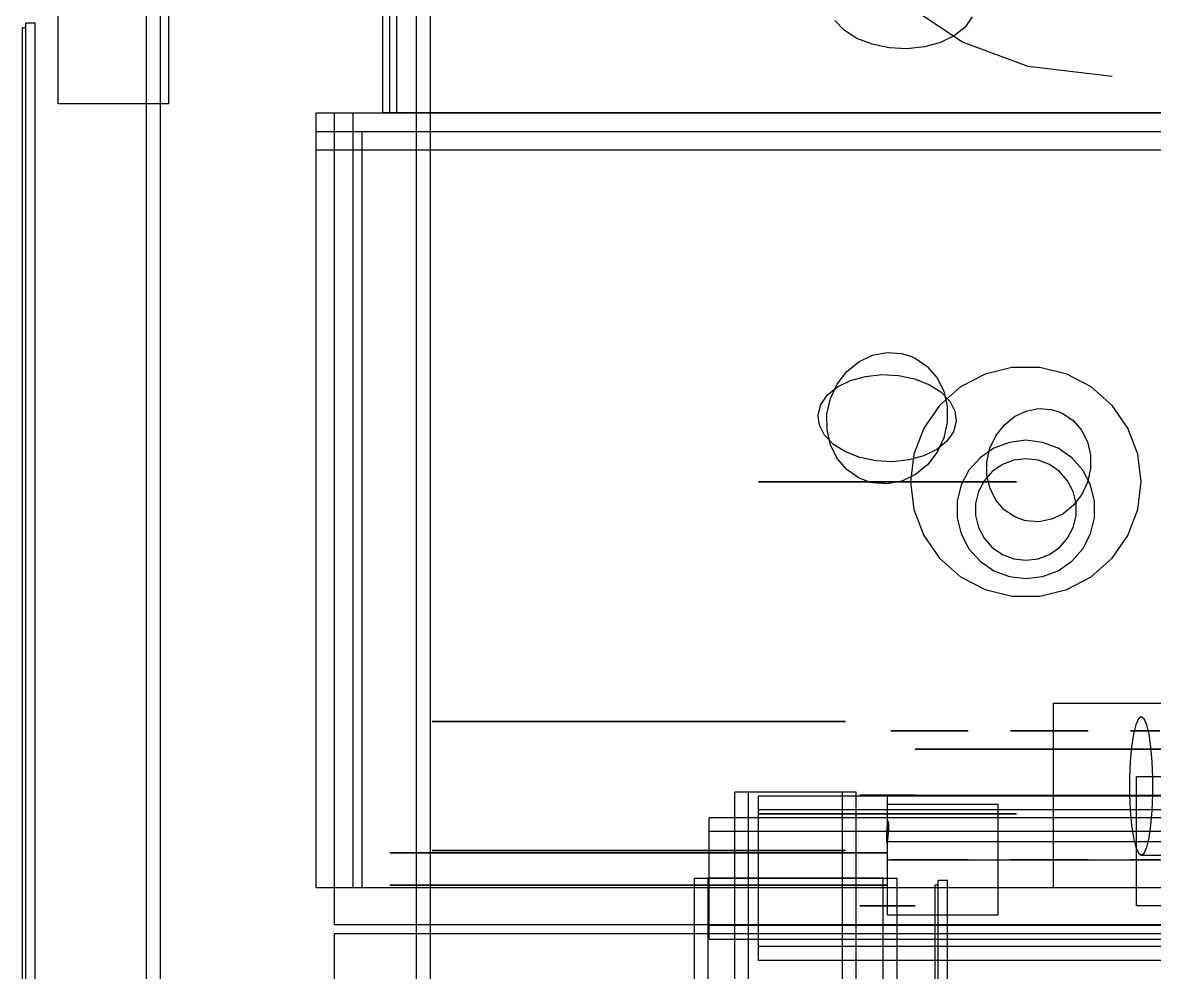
# Model space of a CAD drawing. Header units: millimetres. Extents: x -1355 to 669, y -1138 to 733.
# Drawn here: x -1041 to -918.3, y 99.8 to 202.8 of the extents above; entities that cross this region are included whole.
import ezdxf

# ---------------------------------------------------------------- set-up
doc = ezdxf.new("R2010")
doc.units = ezdxf.units.MM
doc.layers.add('HIDDEN', color=8, linetype='Continuous')

msp = doc.modelspace()

# ---------------------------------------------------------------- linework, layer by layer
at = {"layer": 'HIDDEN'}
for points in [[(-1027.6, 55.08), (-1027.6, 460.4)], [(-1027.6, 55.08), (-1027.6, 460.4)], [(-1026.1, 55.08), (-1026.1, 460.4)], [(-1026.1, 55.08), (-1026.1, 460.4)], [(-998.3, 55.08), (-998.3, 460.4)], [(-998.3, 55.08), (-998.3, 460.4)], [(-996.8, 55.08), (-996.8, 460.4)], [(-996.8, 55.08), (-996.8, 460.4)], [(-1001.95, 193), (-1001.95, 237)], [(-1001.95, 193), (-1001.95, 237)], [(-1001.2, 193), (-1001.2, 237)], [(-1001.2, 193), (-1001.2, 237)], [(-1001.2, 193), (-1001.2, 237)], [(-1001.2, 193), (-1001.2, 237)], [(-1000.45, 193), (-1000.45, 237)], [(-1000.45, 193), (-1000.45, 237)], [(-1037.2, 194), (-1037.2, 206)], [(-1037.2, 194), (-1037.2, 206)], [(-1025.2, 194), (-1025.2, 206)], [(-1025.2, 194), (-1025.2, 206)], [(-939.08, 200.67), (-944.01, 203.97)], [(-1039.7, 202.75), (-1040.7, 202.75)], [(-1040.7, 5.81), (-1040.7, 202.75)], [(-1039.7, 202.75), (-1040.7, 202.75)], [(-1040.7, 5.81), (-1040.7, 202.75)], [(-1039.7, 5.81), (-1039.7, 202.75)], [(-1039.7, 5.81), (-1039.7, 202.75)], [(-951.92, 201.97), (-952.94, 203.02)], [(-938.03, 203.42), (-938.79, 202.32)], [(-1040.7, 202.25), (-1041.05, 202.25)], [(-1041.05, 6.31), (-1041.05, 202.25)], [(-1040.7, 202.25), (-1041.05, 202.25)], [(-1041.05, 6.31), (-1041.05, 202.25)], [(-1040.7, 202.25), (-1041.05, 202.25)], [(-1041.05, 6.31), (-1041.05, 202.25)], [(-1040.7, 202.25), (-1041.05, 202.25)], [(-1041.05, 6.31), (-1041.05, 202.25)], [(-1040.7, 202.25), (-1041.05, 202.25)], [(-1041.05, 6.31), (-1041.05, 202.25)], [(-1040.7, 202.25), (-1041.05, 202.25)], [(-1041.05, 6.31), (-1041.05, 202.25)], [(-1040.7, 6.31), (-1040.7, 202.25)], [(-1040.7, 6.31), (-1040.7, 202.25)], [(-1040.7, 6.31), (-1040.7, 202.25)], [(-1040.7, 6.31), (-1040.7, 202.25)], [(-1040.7, 6.31), (-1040.7, 202.25)], [(-1040.7, 6.31), (-1040.7, 202.25)], [(-950.54, 201.09), (-951.92, 201.97)], [(-938.79, 202.32), (-939.96, 201.38)], [(-948.87, 200.45), (-950.54, 201.09)], [(-947.02, 200.06), (-948.87, 200.45)], [(-943.21, 200.17), (-945.1, 199.97)], [(-941.46, 200.64), (-943.21, 200.17)], [(-939.96, 201.38), (-941.46, 200.64)], [(-931.96, 198.04), (-939.08, 200.67)], [(-945.1, 199.97), (-947.02, 200.06)], [(-922.83, 196.96), (-931.96, 198.04)], [(-1025.2, 194), (-1037.2, 194)], [(-1025.2, 194), (-1037.2, 194)], [(-1009.2, 193), (-1005.2, 193)], [(-1009.2, 193), (-1005.2, 193)], [(-1009.2, 189), (-1009.2, 193)], [(-1009.2, 189), (-1009.2, 193)], [(-1007.2, 193), (-767.2, 193)], [(-1007.2, 193), (-767.2, 193)], [(-1007.2, 189), (-1007.2, 193)], [(-1007.2, 189), (-1007.2, 193)], [(-1007.2, 193), (-767.2, 193)], [(-1007.2, 193), (-767.2, 193)], [(-1007.2, 189), (-1007.2, 193)], [(-1007.2, 189), (-1007.2, 193)], [(-1005.2, 189), (-1005.2, 193)], [(-1005.2, 189), (-1005.2, 193)], [(-1000.45, 193), (-1001.95, 193)], [(-1000.45, 193), (-1001.95, 193)], [(-773.2, 193), (-1001.2, 193)], [(-773.2, 193), (-1001.2, 193)], [(-773.2, 193), (-1001.2, 193)], [(-773.2, 193), (-1001.2, 193)], [(-1009.2, 191), (-1005.2, 191)], [(-1009.2, 191), (-1005.2, 191)], [(-1009.2, 109), (-1009.2, 191)], [(-1009.2, 109), (-1009.2, 191)], [(-1009.2, 191), (-1005.2, 191)], [(-1009.2, 191), (-1005.2, 191)], [(-1009.2, 109), (-1009.2, 191)], [(-1009.2, 109), (-1009.2, 191)], [(-1007.2, 191), (-767.2, 191)], [(-1007.2, 191), (-767.2, 191)], [(-1007.2, 109), (-1007.2, 191)], [(-1007.2, 109), (-1007.2, 191)], [(-1007.2, 191), (-767.2, 191)], [(-1007.2, 191), (-767.2, 191)], [(-1007.2, 109), (-1007.2, 191)], [(-1007.2, 109), (-1007.2, 191)], [(-1007.2, 191), (-1004.2, 191)], [(-1007.2, 191), (-1004.2, 191)], [(-1007.2, 109), (-1007.2, 191)], [(-1007.2, 109), (-1007.2, 191)], [(-1005.2, 109), (-1005.2, 191)], [(-1005.2, 109), (-1005.2, 191)], [(-1005.2, 109), (-1005.2, 191)], [(-1005.2, 109), (-1005.2, 191)], [(-1004.2, 109), (-1004.2, 191)], [(-1004.2, 109), (-1004.2, 191)], [(-1009.2, 189), (-1005.2, 189)], [(-1009.2, 189), (-1005.2, 189)], [(-1007.2, 189), (-767.2, 189)], [(-1007.2, 189), (-767.2, 189)], [(-1007.2, 189), (-767.2, 189)], [(-1007.2, 189), (-767.2, 189)], [(-948.84, 166.72), (-947.27, 167.03)], [(-947.27, 167.03), (-945.69, 166.93)], [(-951.62, 164.95), (-950.32, 166.02)], [(-950.32, 166.02), (-948.84, 166.72)], [(-945.69, 166.93), (-944.79, 166.67)], [(-944.79, 166.67), (-944.21, 166.41)], [(-944.21, 166.41), (-942.9, 165.52)], [(-952.67, 163.6), (-951.62, 164.95)], [(-949.59, 164.43), (-947.81, 164.62)], [(-947.81, 164.62), (-946.01, 164.53)], [(-942.9, 165.52), (-941.85, 164.3)], [(-936.63, 164.69), (-939.3, 163.29)], [(-933.71, 165.41), (-936.63, 164.69)], [(-930.69, 165.41), (-933.71, 165.41)], [(-927.77, 164.69), (-930.69, 165.41)], [(-925.1, 163.29), (-927.77, 164.69)], [(-953.4, 162.03), (-952.67, 163.6)], [(-952.63, 163.3), (-951.22, 163.98)], [(-951.22, 163.98), (-949.59, 164.43)], [(-946.01, 164.53), (-944.27, 164.17)], [(-944.27, 164.17), (-942.71, 163.56)], [(-942.71, 163.56), (-941.42, 162.75)], [(-941.85, 164.3), (-941.11, 162.83)], [(-954.44, 161.39), (-953.72, 162.42)], [(-953.72, 162.42), (-952.63, 163.3)], [(-939.3, 163.29), (-941.55, 161.29)], [(-941.42, 162.75), (-940.46, 161.76)], [(-941.11, 162.83), (-940.72, 161.18)], [(-922.84, 161.29), (-925.1, 163.29)], [(-954.74, 160.27), (-954.44, 161.39)], [(-953.78, 160.34), (-953.4, 162.03)], [(-941.55, 161.29), (-943.27, 158.81)], [(-940.72, 161.18), (-940.72, 159.47)], [(-940.46, 161.76), (-939.89, 160.67)], [(-932.17, 160.67), (-930.81, 160.94)], [(-930.81, 160.94), (-929.46, 160.85)], [(-921.13, 158.81), (-922.84, 161.29)], [(-954.74, 160.12), (-954.74, 160.27)], [(-954.6, 159.13), (-954.74, 160.12)], [(-953.77, 158.62), (-953.78, 160.34)], [(-939.89, 160.67), (-939.75, 159.61)], [(-934.56, 159.15), (-933.44, 160.07)], [(-933.44, 160.07), (-932.17, 160.67)], [(-929.46, 160.85), (-928.68, 160.63)], [(-928.68, 160.63), (-928.18, 160.41)], [(-928.18, 160.41), (-927.06, 159.64)], [(-927.06, 159.64), (-926.15, 158.59)], [(-954.04, 158.04), (-954.6, 159.13)], [(-953.39, 156.97), (-953.77, 158.62)], [(-943.27, 158.81), (-944.34, 155.99)], [(-940.72, 159.47), (-941.09, 157.77)], [(-940.06, 158.42), (-940.77, 157.39)], [(-939.75, 159.61), (-940.06, 158.42)], [(-935.47, 157.99), (-934.56, 159.15)], [(-926.15, 158.59), (-925.51, 157.32)], [(-920.06, 155.99), (-921.13, 158.81)], [(-953.08, 157.06), (-954.04, 158.04)], [(-940.77, 157.39), (-941.87, 156.5)], [(-941.09, 157.77), (-941.83, 156.2)], [(-936.1, 156.63), (-935.47, 157.99)], [(-933.99, 157.28), (-935.68, 156.64)], [(-932.2, 157.5), (-933.99, 157.28)], [(-930.4, 157.28), (-932.2, 157.5)], [(-928.71, 156.64), (-930.4, 157.28)], [(-925.51, 157.32), (-925.18, 155.91)], [(-952.65, 155.5), (-953.39, 156.97)], [(-951.78, 156.24), (-953.08, 157.06)], [(-950.22, 155.63), (-951.78, 156.24)], [(-944.34, 155.99), (-944.7, 153)], [(-941.87, 156.5), (-943.27, 155.82)], [(-941.83, 156.2), (-942.87, 154.85)], [(-935.68, 156.64), (-937.17, 155.61)], [(-936.42, 155.18), (-936.1, 156.63)], [(-927.22, 155.61), (-928.71, 156.64)], [(-919.7, 153), (-920.06, 155.99)], [(-951.59, 154.28), (-952.65, 155.5)], [(-948.49, 155.27), (-950.22, 155.63)], [(-946.68, 155.18), (-948.49, 155.27)], [(-944.91, 155.37), (-946.68, 155.18)], [(-943.27, 155.82), (-944.91, 155.37)], [(-942.87, 154.85), (-944.17, 153.79)], [(-937.17, 155.61), (-938.37, 154.26)], [(-936.42, 153.7), (-936.42, 155.18)], [(-934.75, 154.87), (-935.85, 154.12)], [(-933.51, 155.34), (-934.75, 154.87)], [(-932.2, 155.5), (-933.51, 155.34)], [(-930.88, 155.34), (-932.2, 155.5)], [(-929.64, 154.87), (-930.88, 155.34)], [(-928.55, 154.12), (-929.64, 154.87)], [(-926.03, 154.26), (-927.22, 155.61)], [(-925.18, 155.91), (-925.17, 154.43)], [(-950.29, 153.39), (-951.59, 154.28)], [(-944.17, 153.79), (-945.66, 153.08)], [(-938.37, 154.26), (-939.21, 152.66)], [(-935.85, 154.12), (-936.72, 153.12)], [(-936.08, 152.28), (-936.42, 153.7)], [(-927.67, 153.12), (-928.55, 154.12)], [(-925.19, 152.66), (-926.03, 154.26)], [(-925.17, 154.43), (-925.5, 152.97)], [(-961.2, 153), (-961.1, 153)], [(-961.1, 153), (-961.2, 153)], [(-961.1, 153), (-960.29, 153)], [(-960.29, 153), (-961.1, 153)], [(-960.29, 153), (-958.72, 153)], [(-958.72, 153), (-960.29, 153)], [(-958.72, 153), (-956.48, 153)], [(-956.48, 153), (-958.72, 153)], [(-956.48, 153), (-953.7, 153)], [(-953.7, 153), (-956.48, 153)], [(-953.7, 153), (-950.55, 153)], [(-950.55, 153), (-953.7, 153)], [(-950.55, 153), (-947.2, 153)], [(-947.2, 153), (-950.55, 153)], [(-949.05, 152.93), (-950.29, 153.39)], [(-948.8, 152.88), (-949.05, 152.93)], [(-947.23, 152.77), (-948.8, 152.88)], [(-945.66, 153.08), (-947.23, 152.77)], [(-943.85, 153), (-947.2, 153)], [(-947.2, 153), (-943.85, 153)], [(-944.7, 153), (-944.34, 150.01)], [(-940.69, 153), (-943.85, 153)], [(-943.85, 153), (-940.69, 153)], [(-937.91, 153), (-940.69, 153)], [(-940.69, 153), (-937.91, 153)], [(-939.21, 152.66), (-939.64, 150.9)], [(-935.68, 153), (-937.91, 153)], [(-937.91, 153), (-935.68, 153)], [(-936.72, 153.12), (-937.34, 151.95)], [(-935.45, 151.01), (-936.08, 152.28)], [(-934.11, 153), (-935.68, 153)], [(-935.68, 153), (-934.11, 153)], [(-933.3, 153), (-934.11, 153)], [(-934.11, 153), (-933.3, 153)], [(-933.2, 153), (-933.3, 153)], [(-933.3, 153), (-933.2, 153)], [(-927.06, 151.95), (-927.67, 153.12)], [(-925.5, 152.97), (-926.13, 151.62)], [(-924.75, 150.9), (-925.19, 152.66)], [(-920.06, 150.01), (-919.7, 153)], [(-937.34, 151.95), (-937.66, 150.66)], [(-926.74, 150.66), (-927.06, 151.95)], [(-926.13, 151.62), (-927.03, 150.45)], [(-944.34, 150.01), (-943.27, 147.19)], [(-939.64, 150.9), (-939.64, 149.1)], [(-937.66, 150.66), (-937.66, 149.34)], [(-934.54, 149.96), (-935.45, 151.01)], [(-933.41, 149.19), (-934.54, 149.96)], [(-927.03, 150.45), (-928.15, 149.54)], [(-926.74, 149.34), (-926.74, 150.66)], [(-924.75, 149.1), (-924.75, 150.9)], [(-921.13, 147.19), (-920.06, 150.01)], [(-939.64, 149.1), (-939.21, 147.34)], [(-937.66, 149.34), (-937.34, 148.05)], [(-932.35, 148.8), (-933.41, 149.19)], [(-932.14, 148.75), (-932.35, 148.8)], [(-930.78, 148.66), (-932.14, 148.75)], [(-929.43, 148.93), (-930.78, 148.66)], [(-928.15, 149.54), (-929.43, 148.93)], [(-927.06, 148.05), (-926.74, 149.34)], [(-925.19, 147.34), (-924.75, 149.1)], [(-937.34, 148.05), (-936.72, 146.88)], [(-927.67, 146.88), (-927.06, 148.05)], [(-943.27, 147.19), (-941.55, 144.71)], [(-939.21, 147.34), (-938.37, 145.74)], [(-936.72, 146.88), (-935.85, 145.88)], [(-928.55, 145.88), (-927.67, 146.88)], [(-926.03, 145.74), (-925.19, 147.34)], [(-922.84, 144.71), (-921.13, 147.19)], [(-938.37, 145.74), (-937.17, 144.39)], [(-935.85, 145.88), (-934.75, 145.13)], [(-934.75, 145.13), (-933.51, 144.66)], [(-930.88, 144.66), (-929.64, 145.13)], [(-929.64, 145.13), (-928.55, 145.88)], [(-927.22, 144.39), (-926.03, 145.74)], [(-941.55, 144.71), (-939.3, 142.71)], [(-937.17, 144.39), (-935.68, 143.36)], [(-933.51, 144.66), (-932.2, 144.5)], [(-932.2, 144.5), (-930.88, 144.66)], [(-928.71, 143.36), (-927.22, 144.39)], [(-925.1, 142.71), (-922.84, 144.71)], [(-939.3, 142.71), (-936.63, 141.31)], [(-935.68, 143.36), (-933.99, 142.72)], [(-933.99, 142.72), (-932.2, 142.5)], [(-932.2, 142.5), (-930.4, 142.72)], [(-930.4, 142.72), (-928.71, 143.36)], [(-927.77, 141.31), (-925.1, 142.71)], [(-936.63, 141.31), (-933.71, 140.59)], [(-930.69, 140.59), (-927.77, 141.31)], [(-933.71, 140.59), (-930.69, 140.59)], [(-929.2, 129), (-907.2, 129)], [(-929.2, 129), (-907.2, 129)], [(-929.2, 109), (-929.2, 129)], [(-929.2, 109), (-929.2, 129)], [(-996.62, 127), (-996.61, 127)], [(-996.54, 127), (-996.62, 127)], [(-996.61, 127), (-996.43, 127)], [(-996.23, 127), (-996.54, 127)], [(-996.43, 127), (-996.02, 127)], [(-995.71, 127), (-996.23, 127)], [(-996.02, 127), (-995.4, 127)], [(-994.99, 127), (-995.71, 127)], [(-995.4, 127), (-994.61, 127)], [(-994.12, 127), (-994.99, 127)], [(-994.61, 127), (-993.69, 127)], [(-993.15, 127), (-994.12, 127)], [(-993.69, 127), (-992.7, 127)], [(-993.56, 127), (-993.55, 127)], [(-993.48, 127), (-993.56, 127)], [(-993.55, 127), (-993.38, 127)], [(-993.18, 127), (-993.48, 127)], [(-993.38, 127), (-992.97, 127)], [(-992.65, 127), (-993.18, 127)], [(-992.14, 127), (-993.15, 127)], [(-992.97, 127), (-992.35, 127)], [(-992.7, 127), (-991.68, 127)], [(-991.93, 127), (-992.65, 127)], [(-992.35, 127), (-991.55, 127)], [(-991.14, 127), (-992.14, 127)], [(-991.06, 127), (-991.93, 127)], [(-991.68, 127), (-990.72, 127)], [(-991.55, 127), (-990.63, 127)], [(-990.22, 127), (-991.14, 127)], [(-990.09, 127), (-991.06, 127)], [(-990.72, 127), (-989.85, 127)], [(-990.63, 127), (-989.64, 127)], [(-989.43, 127), (-990.22, 127)], [(-989.08, 127), (-990.09, 127)], [(-989.85, 127), (-989.13, 127)], [(-989.64, 127), (-988.63, 127)], [(-988.81, 127), (-989.43, 127)], [(-989.13, 127), (-988.6, 127)], [(-988.08, 127), (-989.08, 127)], [(-989, 127), (-988.82, 127)], [(-989, 127), (-989, 127)], [(-988.93, 127), (-989, 127)], [(-988.62, 127), (-988.93, 127)], [(-988.82, 127), (-988.41, 127)], [(-988.4, 127), (-988.81, 127)], [(-988.63, 127), (-987.66, 127)], [(-988.09, 127), (-988.62, 127)], [(-988.6, 127), (-988.29, 127)], [(-988.41, 127), (-987.79, 127)], [(-988.22, 127), (-988.4, 127)], [(-988.29, 127), (-988.22, 127)], [(-988.22, 127), (-988.22, 127)], [(-987.37, 127), (-988.09, 127)], [(-987.16, 127), (-988.08, 127)], [(-987.79, 127), (-987, 127)], [(-987.66, 127), (-986.79, 127)], [(-986.5, 127), (-987.37, 127)], [(-986.37, 127), (-987.16, 127)], [(-987, 127), (-986.08, 127)], [(-986.79, 127), (-986.07, 127)], [(-985.53, 127), (-986.5, 127)], [(-985.75, 127), (-986.37, 127)], [(-986.08, 127), (-985.08, 127)], [(-986.07, 127), (-985.54, 127)], [(-985.34, 127), (-985.75, 127)], [(-985.54, 127), (-985.23, 127)], [(-984.52, 127), (-985.53, 127)], [(-985.16, 127), (-985.34, 127)], [(-985.23, 127), (-985.16, 127)], [(-985.16, 127), (-985.16, 127)], [(-985.08, 127), (-984.07, 127)], [(-983.53, 127), (-984.52, 127)], [(-984.07, 127), (-983.1, 127)], [(-982.61, 127), (-983.53, 127)], [(-983.1, 127), (-982.23, 127)], [(-981.81, 127), (-982.61, 127)], [(-982.23, 127), (-981.51, 127)], [(-981.19, 127), (-981.81, 127)], [(-981.62, 127), (-981.61, 127)], [(-981.55, 127), (-981.62, 127)], [(-981.61, 127), (-981.44, 127)], [(-981.24, 127), (-981.55, 127)], [(-981.51, 127), (-980.98, 127)], [(-981.44, 127), (-981.03, 127)], [(-980.71, 127), (-981.24, 127)], [(-980.78, 127), (-981.19, 127)], [(-981.03, 127), (-980.41, 127)], [(-980.98, 127), (-980.68, 127)], [(-980.61, 127), (-980.78, 127)], [(-979.99, 127), (-980.71, 127)], [(-980.68, 127), (-980.6, 127)], [(-980.6, 127), (-980.61, 127)], [(-980.41, 127), (-979.61, 127)], [(-979.12, 127), (-979.99, 127)], [(-979.61, 127), (-978.69, 127)], [(-978.15, 127), (-979.12, 127)], [(-978.69, 127), (-977.7, 127)], [(-977.14, 127), (-978.15, 127)], [(-977.7, 127), (-976.69, 127)], [(-976.14, 127), (-977.14, 127)], [(-976.69, 127), (-975.72, 127)], [(-975.22, 127), (-976.14, 127)], [(-975.72, 127), (-974.85, 127)], [(-974.43, 127), (-975.22, 127)], [(-975.18, 127), (-975.17, 127)], [(-975.1, 127), (-975.18, 127)], [(-975.17, 127), (-974.99, 127)], [(-974.8, 127), (-975.1, 127)], [(-974.99, 127), (-974.59, 127)], [(-974.85, 127), (-974.13, 127)], [(-974.27, 127), (-974.8, 127)], [(-974.59, 127), (-973.97, 127)], [(-973.81, 127), (-974.43, 127)], [(-973.55, 127), (-974.27, 127)], [(-974.13, 127), (-973.6, 127)], [(-973.97, 127), (-973.17, 127)], [(-973.4, 127), (-973.81, 127)], [(-973.6, 127), (-973.29, 127)], [(-972.68, 127), (-973.55, 127)], [(-973.23, 127), (-973.4, 127)], [(-973.29, 127), (-973.22, 127)], [(-973.22, 127), (-973.23, 127)], [(-973.17, 127), (-972.25, 127)], [(-971.71, 127), (-972.68, 127)], [(-972.25, 127), (-971.26, 127)], [(-970.7, 127), (-971.71, 127)], [(-971.26, 127), (-970.25, 127)], [(-969.7, 127), (-970.7, 127)], [(-970.25, 127), (-969.28, 127)], [(-968.78, 127), (-969.7, 127)], [(-969.28, 127), (-968.41, 127)], [(-967.99, 127), (-968.78, 127)], [(-968.41, 127), (-967.69, 127)], [(-967.37, 127), (-967.99, 127)], [(-967.79, 127), (-967.61, 127)], [(-967.79, 127), (-967.79, 127)], [(-967.72, 127), (-967.79, 127)], [(-967.41, 127), (-967.72, 127)], [(-967.69, 127), (-967.16, 127)], [(-967.61, 127), (-967.2, 127)], [(-966.88, 127), (-967.41, 127)], [(-966.96, 127), (-967.37, 127)], [(-967.2, 127), (-966.58, 127)], [(-967.16, 127), (-966.85, 127)], [(-966.78, 127), (-966.96, 127)], [(-966.16, 127), (-966.88, 127)], [(-966.85, 127), (-966.78, 127)], [(-966.78, 127), (-966.78, 127)], [(-966.58, 127), (-965.79, 127)], [(-965.29, 127), (-966.16, 127)], [(-965.79, 127), (-964.87, 127)], [(-964.33, 127), (-965.29, 127)], [(-964.87, 127), (-963.87, 127)], [(-963.31, 127), (-964.33, 127)], [(-963.87, 127), (-962.86, 127)], [(-962.32, 127), (-963.31, 127)], [(-963.24, 127), (-963.23, 127)], [(-963.17, 127), (-963.24, 127)], [(-963.23, 127), (-963.06, 127)], [(-962.86, 127), (-963.17, 127)], [(-963.06, 127), (-962.65, 127)], [(-962.33, 127), (-962.86, 127)], [(-962.86, 127), (-961.89, 127)], [(-962.65, 127), (-962.03, 127)], [(-961.61, 127), (-962.33, 127)], [(-961.4, 127), (-962.32, 127)], [(-962.03, 127), (-961.23, 127)], [(-961.89, 127), (-961.02, 127)], [(-960.74, 127), (-961.61, 127)], [(-960.61, 127), (-961.4, 127)], [(-961.23, 127), (-960.31, 127)], [(-961.02, 127), (-960.3, 127)], [(-959.77, 127), (-960.74, 127)], [(-959.99, 127), (-960.61, 127)], [(-960.31, 127), (-959.32, 127)], [(-960.3, 127), (-959.78, 127)], [(-960.18, 127), (-960.17, 127)], [(-960.11, 127), (-960.18, 127)], [(-960.17, 127), (-960, 127)], [(-959.8, 127), (-960.11, 127)], [(-960, 127), (-959.59, 127)], [(-959.58, 127), (-959.99, 127)], [(-959.27, 127), (-959.8, 127)], [(-959.78, 127), (-959.47, 127)], [(-958.76, 127), (-959.77, 127)], [(-959.59, 127), (-958.97, 127)], [(-959.4, 127), (-959.58, 127)], [(-959.47, 127), (-959.39, 127)], [(-959.39, 127), (-959.4, 127)], [(-959.32, 127), (-958.31, 127)], [(-958.55, 127), (-959.27, 127)], [(-958.97, 127), (-958.18, 127)], [(-957.76, 127), (-958.76, 127)], [(-957.68, 127), (-958.55, 127)], [(-958.31, 127), (-957.34, 127)], [(-958.18, 127), (-957.26, 127)], [(-956.84, 127), (-957.76, 127)], [(-956.71, 127), (-957.68, 127)], [(-957.34, 127), (-956.47, 127)], [(-957.26, 127), (-956.26, 127)], [(-956.05, 127), (-956.84, 127)], [(-955.7, 127), (-956.71, 127)], [(-956.47, 127), (-955.75, 127)], [(-956.26, 127), (-955.25, 127)], [(-955.43, 127), (-956.05, 127)], [(-955.75, 127), (-955.22, 127)], [(-954.71, 127), (-955.7, 127)], [(-955.02, 127), (-955.43, 127)], [(-955.25, 127), (-954.28, 127)], [(-955.22, 127), (-954.91, 127)], [(-954.85, 127), (-955.02, 127)], [(-954.91, 127), (-954.84, 127)], [(-954.84, 127), (-954.85, 127)], [(-953.79, 127), (-954.71, 127)], [(-954.28, 127), (-953.41, 127)], [(-952.99, 127), (-953.79, 127)], [(-953.41, 127), (-952.69, 127)], [(-952.37, 127), (-952.99, 127)], [(-952.69, 127), (-952.16, 127)], [(-951.96, 127), (-952.37, 127)], [(-952.16, 127), (-951.85, 127)], [(-951.79, 127), (-951.96, 127)], [(-951.85, 127), (-951.78, 127)], [(-951.78, 127), (-951.79, 127)], [(-920.27, 126.64), (-920.52, 125.61)], [(-919.98, 127.28), (-920.27, 126.64)], [(-919.68, 127.5), (-919.98, 127.28)], [(-919.37, 127.28), (-919.68, 127.5)], [(-919.08, 126.64), (-919.37, 127.28)], [(-918.83, 125.61), (-919.08, 126.64)], [(-946.85, 126), (-946.82, 126)], [(-946.82, 126), (-946.85, 126)], [(-946.82, 126), (-946.58, 126)], [(-946.58, 126), (-946.82, 126)], [(-946.58, 126), (-946.1, 126)], [(-946.1, 126), (-946.58, 126)], [(-946.1, 126), (-945.43, 126)], [(-945.43, 126), (-946.1, 126)], [(-945.43, 126), (-944.6, 126)], [(-944.6, 126), (-945.43, 126)], [(-944.6, 126), (-943.65, 126)], [(-943.65, 126), (-944.6, 126)], [(-943.65, 126), (-942.65, 126)], [(-942.65, 126), (-943.65, 126)], [(-941.64, 126), (-942.65, 126)], [(-942.65, 126), (-941.64, 126)], [(-940.7, 126), (-941.64, 126)], [(-941.64, 126), (-940.7, 126)], [(-939.86, 126), (-940.7, 126)], [(-940.7, 126), (-939.86, 126)], [(-939.19, 126), (-939.86, 126)], [(-939.86, 126), (-939.19, 126)], [(-938.72, 126), (-939.19, 126)], [(-939.19, 126), (-938.72, 126)], [(-938.48, 126), (-938.72, 126)], [(-938.72, 126), (-938.48, 126)], [(-938.45, 126), (-938.48, 126)], [(-938.48, 126), (-938.45, 126)], [(-933.85, 126), (-933.82, 126)], [(-933.82, 126), (-933.85, 126)], [(-933.82, 126), (-933.58, 126)], [(-933.58, 126), (-933.82, 126)], [(-933.58, 126), (-933.1, 126)], [(-933.1, 126), (-933.58, 126)], [(-933.1, 126), (-932.43, 126)], [(-932.43, 126), (-933.1, 126)], [(-932.43, 126), (-931.6, 126)], [(-931.6, 126), (-932.43, 126)], [(-931.6, 126), (-930.65, 126)], [(-930.65, 126), (-931.6, 126)], [(-930.65, 126), (-929.65, 126)], [(-929.65, 126), (-930.65, 126)], [(-928.64, 126), (-929.65, 126)], [(-929.65, 126), (-928.64, 126)], [(-927.7, 126), (-928.64, 126)], [(-928.64, 126), (-927.7, 126)], [(-926.86, 126), (-927.7, 126)], [(-927.7, 126), (-926.86, 126)], [(-926.19, 126), (-926.86, 126)], [(-926.86, 126), (-926.19, 126)], [(-925.72, 126), (-926.19, 126)], [(-926.19, 126), (-925.72, 126)], [(-925.48, 126), (-925.72, 126)], [(-925.72, 126), (-925.48, 126)], [(-925.45, 126), (-925.48, 126)], [(-925.48, 126), (-925.45, 126)], [(-920.85, 126), (-920.82, 126)], [(-920.82, 126), (-920.85, 126)], [(-920.82, 126), (-920.58, 126)], [(-920.58, 126), (-920.82, 126)], [(-920.52, 125.61), (-920.73, 124.26)], [(-920.58, 126), (-920.1, 126)], [(-920.1, 126), (-920.58, 126)], [(-920.1, 126), (-919.43, 126)], [(-919.43, 126), (-920.1, 126)], [(-919.43, 126), (-918.6, 126)], [(-918.6, 126), (-919.43, 126)], [(-918.63, 124.26), (-918.83, 125.61)], [(-918.6, 126), (-917.65, 126)], [(-917.65, 126), (-918.6, 126)], [(-920.73, 124.26), (-920.87, 122.66)], [(-918.48, 122.66), (-918.63, 124.26)], [(-944.2, 124), (-943.95, 124)], [(-943.93, 124), (-944.2, 124)], [(-943.95, 124), (-943.2, 124)], [(-942.95, 124), (-943.93, 124)], [(-943.2, 124), (-941.91, 124)], [(-941.2, 124), (-942.95, 124)], [(-941.91, 124), (-940.11, 124)], [(-938.58, 124), (-941.2, 124)], [(-940.11, 124), (-937.86, 124)], [(-939.7, 124), (-939.62, 124)], [(-939.62, 124), (-939.7, 124)], [(-939.62, 124), (-939.02, 124)], [(-939.02, 124), (-939.62, 124)], [(-939.02, 124), (-937.84, 124)], [(-937.84, 124), (-939.02, 124)], [(-934.93, 124), (-938.58, 124)], [(-937.86, 124), (-934.28, 124)], [(-937.84, 124), (-936.16, 124)], [(-936.16, 124), (-937.84, 124)], [(-936.16, 124), (-934.08, 124)], [(-934.08, 124), (-936.16, 124)], [(-930.22, 124), (-934.93, 124)], [(-934.28, 124), (-929.73, 124)], [(-934.08, 124), (-931.71, 124)], [(-931.71, 124), (-934.08, 124)], [(-931.71, 124), (-929.2, 124)], [(-929.2, 124), (-931.71, 124)], [(-924.6, 124), (-930.22, 124)], [(-929.73, 124), (-923.32, 124)], [(-926.69, 124), (-929.2, 124)], [(-929.2, 124), (-926.69, 124)], [(-924.32, 124), (-926.69, 124)], [(-926.69, 124), (-924.32, 124)], [(-918.41, 124), (-924.6, 124)], [(-922.24, 124), (-924.32, 124)], [(-924.32, 124), (-922.24, 124)], [(-923.32, 124), (-917.2, 124)], [(-920.56, 124), (-922.24, 124)], [(-922.24, 124), (-920.56, 124)], [(-919.38, 124), (-920.56, 124)], [(-920.56, 124), (-919.38, 124)], [(-918.77, 124), (-919.38, 124)], [(-919.38, 124), (-918.77, 124)], [(-918.7, 124), (-918.77, 124)], [(-918.77, 124), (-918.7, 124)], [(-912.12, 124), (-918.41, 124)], [(-920.87, 122.66), (-920.94, 120.9)], [(-918.41, 120.9), (-918.48, 122.66)], [(-920.94, 120.9), (-920.94, 119.1)], [(-910.2, 121), (-920.2, 121)], [(-920.2, 107), (-920.2, 121)], [(-910.2, 121), (-920.2, 121)], [(-920.2, 107), (-920.2, 121)], [(-918.41, 119.1), (-918.41, 120.9)], [(-963.79, 96), (-963.79, 119.35)], [(-950.61, 119.35), (-963.79, 119.35)], [(-963.79, 96), (-963.79, 119.35)], [(-950.61, 119.35), (-963.79, 119.35)], [(-962.29, 96), (-962.29, 119.35)], [(-962.29, 96), (-962.29, 119.35)], [(-952.11, 119.35), (-962.29, 119.35)], [(-952.11, 119.35), (-962.29, 119.35)], [(-952.11, 96), (-952.11, 119.35)], [(-952.11, 96), (-952.11, 119.35)], [(-950.61, 96), (-950.61, 119.35)], [(-950.61, 96), (-950.61, 119.35)], [(-803.2, 118.91), (-961.2, 118.91)], [(-961.2, 101.09), (-961.2, 118.91)], [(-803.2, 118.91), (-961.2, 118.91)], [(-961.2, 101.09), (-961.2, 118.91)], [(-950.2, 119), (-950.18, 119)], [(-950.18, 119), (-950.2, 119)], [(-950.18, 119), (-950, 119)], [(-950, 119), (-950.18, 119)], [(-950, 119), (-949.67, 119)], [(-949.67, 119), (-950, 119)], [(-949.67, 119), (-949.19, 119)], [(-949.19, 119), (-949.67, 119)], [(-949.19, 119), (-948.59, 119)], [(-948.59, 119), (-949.19, 119)], [(-948.59, 119), (-947.92, 119)], [(-947.92, 119), (-948.59, 119)], [(-947.92, 119), (-947.2, 119)], [(-947.2, 119), (-947.92, 119)], [(-947.2, 119), (-815.2, 119)], [(-947.2, 119), (-815.2, 119)], [(-947.2, 114), (-947.2, 119)], [(-947.2, 114), (-947.2, 119)], [(-947.2, 119), (-815.2, 119)], [(-947.2, 119), (-815.2, 119)], [(-947.2, 114), (-947.2, 119)], [(-947.2, 114), (-947.2, 119)], [(-946.48, 119), (-947.2, 119)], [(-947.2, 119), (-946.48, 119)], [(-935.2, 118), (-947.2, 118)], [(-947.2, 106), (-947.2, 118)], [(-935.2, 118), (-947.2, 118)], [(-947.2, 106), (-947.2, 118)], [(-945.8, 119), (-946.48, 119)], [(-946.48, 119), (-945.8, 119)], [(-945.21, 119), (-945.8, 119)], [(-945.8, 119), (-945.21, 119)], [(-944.73, 119), (-945.21, 119)], [(-945.21, 119), (-944.73, 119)], [(-944.39, 119), (-944.73, 119)], [(-944.73, 119), (-944.39, 119)], [(-944.22, 119), (-944.39, 119)], [(-944.39, 119), (-944.22, 119)], [(-944.2, 119), (-944.22, 119)], [(-944.22, 119), (-944.2, 119)], [(-935.2, 106), (-935.2, 118)], [(-935.2, 106), (-935.2, 118)], [(-920.94, 119.1), (-920.87, 117.34)], [(-918.48, 117.34), (-918.41, 119.1)], [(-803.2, 117.41), (-961.2, 117.41)], [(-803.2, 117.41), (-961.2, 117.41)], [(-961.2, 102.59), (-961.2, 117.41)], [(-961.2, 102.59), (-961.2, 117.41)], [(-961.2, 117), (-961.1, 117)], [(-961.1, 117), (-961.2, 117)], [(-961.1, 117), (-960.29, 117)], [(-960.29, 117), (-961.1, 117)], [(-960.29, 117), (-958.72, 117)], [(-958.72, 117), (-960.29, 117)], [(-958.72, 117), (-956.48, 117)], [(-956.48, 117), (-958.72, 117)], [(-956.48, 117), (-953.7, 117)], [(-953.7, 117), (-956.48, 117)], [(-953.7, 117), (-950.55, 117)], [(-950.55, 117), (-953.7, 117)], [(-950.55, 117), (-947.2, 117)], [(-947.2, 117), (-950.55, 117)], [(-943.85, 117), (-947.2, 117)], [(-947.2, 117), (-943.85, 117)], [(-940.69, 117), (-943.85, 117)], [(-943.85, 117), (-940.69, 117)], [(-937.91, 117), (-940.69, 117)], [(-940.69, 117), (-937.91, 117)], [(-935.68, 117), (-937.91, 117)], [(-937.91, 117), (-935.68, 117)], [(-934.11, 117), (-935.68, 117)], [(-935.68, 117), (-934.11, 117)], [(-933.3, 117), (-934.11, 117)], [(-934.11, 117), (-933.3, 117)], [(-933.2, 117), (-933.3, 117)], [(-933.3, 117), (-933.2, 117)], [(-920.87, 117.34), (-920.73, 115.74)], [(-918.63, 115.74), (-918.48, 117.34)], [(-966.55, 103.41), (-966.55, 116.59)], [(-966.55, 116.59), (-864.05, 116.59)], [(-966.55, 103.41), (-966.55, 116.59)], [(-966.55, 116.59), (-864.05, 116.59)], [(-947.27, 115.46), (-947.29, 115.23)], [(-947.25, 115.71), (-947.27, 115.46)], [(-947.22, 115.91), (-947.25, 115.71)], [(-947.19, 116.07), (-947.22, 115.91)], [(-947.16, 116.17), (-947.19, 116.07)], [(-947.14, 116.2), (-947.16, 116.17)], [(-947.11, 116.16), (-947.14, 116.2)], [(-947.1, 116.07), (-947.11, 116.16)], [(-947.08, 115.91), (-947.1, 116.07)], [(-947.08, 115.7), (-947.08, 115.91)], [(-947.08, 115.45), (-947.08, 115.7)], [(-947.08, 115.18), (-947.08, 115.45)], [(-920.73, 115.74), (-920.52, 114.39)], [(-918.83, 114.39), (-918.63, 115.74)], [(-966.55, 115.09), (-864.05, 115.09)], [(-966.55, 115.09), (-864.05, 115.09)], [(-966.55, 104.91), (-966.55, 115.09)], [(-966.55, 104.91), (-966.55, 115.09)], [(-947.3, 115), (-947.32, 114.72)], [(-947.32, 114.72), (-947.32, 114.46)], [(-947.32, 114.46), (-947.32, 114.23)], [(-947.32, 114.23), (-947.31, 114.03)], [(-947.29, 115.23), (-947.3, 115)], [(-947.17, 114.15), (-947.14, 114.37)], [(-947.14, 114.37), (-947.12, 114.63)], [(-947.12, 114.63), (-947.1, 114.9)], [(-947.1, 114.9), (-947.08, 115.18)], [(-920.52, 114.39), (-920.27, 113.36)], [(-919.08, 113.36), (-918.83, 114.39)], [(-996.62, 113), (-996.61, 113)], [(-996.54, 113), (-996.62, 113)], [(-996.61, 113), (-996.43, 113)], [(-996.23, 113), (-996.54, 113)], [(-996.43, 113), (-996.02, 113)], [(-995.71, 113), (-996.23, 113)], [(-996.02, 113), (-995.4, 113)], [(-994.99, 113), (-995.71, 113)], [(-995.4, 113), (-994.61, 113)], [(-994.12, 113), (-994.99, 113)], [(-994.61, 113), (-993.69, 113)], [(-993.15, 113), (-994.12, 113)], [(-993.69, 113), (-992.7, 113)], [(-993.56, 113), (-993.55, 113)], [(-993.48, 113), (-993.56, 113)], [(-993.55, 113), (-993.38, 113)], [(-993.18, 113), (-993.48, 113)], [(-993.38, 113), (-992.97, 113)], [(-992.65, 113), (-993.18, 113)], [(-992.14, 113), (-993.15, 113)], [(-992.97, 113), (-992.35, 113)], [(-992.7, 113), (-991.68, 113)], [(-991.93, 113), (-992.65, 113)], [(-992.35, 113), (-991.55, 113)], [(-991.14, 113), (-992.14, 113)], [(-991.06, 113), (-991.93, 113)], [(-991.68, 113), (-990.72, 113)], [(-991.55, 113), (-990.63, 113)], [(-990.22, 113), (-991.14, 113)], [(-990.09, 113), (-991.06, 113)], [(-990.72, 113), (-989.85, 113)], [(-990.63, 113), (-989.64, 113)], [(-989.43, 113), (-990.22, 113)], [(-989.08, 113), (-990.09, 113)], [(-989.85, 113), (-989.13, 113)], [(-989.64, 113), (-988.63, 113)], [(-988.81, 113), (-989.43, 113)], [(-989.13, 113), (-988.6, 113)], [(-988.08, 113), (-989.08, 113)], [(-989, 113), (-988.82, 113)], [(-989, 113), (-989, 113)], [(-988.93, 113), (-989, 113)], [(-988.62, 113), (-988.93, 113)], [(-988.82, 113), (-988.41, 113)], [(-988.4, 113), (-988.81, 113)], [(-988.63, 113), (-987.66, 113)], [(-988.09, 113), (-988.62, 113)], [(-988.6, 113), (-988.29, 113)], [(-988.41, 113), (-987.79, 113)], [(-988.22, 113), (-988.4, 113)], [(-988.29, 113), (-988.22, 113)], [(-988.22, 113), (-988.22, 113)], [(-987.37, 113), (-988.09, 113)], [(-987.16, 113), (-988.08, 113)], [(-987.79, 113), (-987, 113)], [(-987.66, 113), (-986.79, 113)], [(-986.5, 113), (-987.37, 113)], [(-986.37, 113), (-987.16, 113)], [(-987, 113), (-986.08, 113)], [(-986.79, 113), (-986.07, 113)], [(-985.53, 113), (-986.5, 113)], [(-985.75, 113), (-986.37, 113)], [(-986.08, 113), (-985.08, 113)], [(-986.07, 113), (-985.54, 113)], [(-985.34, 113), (-985.75, 113)], [(-985.54, 113), (-985.23, 113)], [(-984.52, 113), (-985.53, 113)], [(-985.16, 113), (-985.34, 113)], [(-985.23, 113), (-985.16, 113)], [(-985.16, 113), (-985.16, 113)], [(-985.08, 113), (-984.07, 113)], [(-983.53, 113), (-984.52, 113)], [(-984.07, 113), (-983.1, 113)], [(-982.61, 113), (-983.53, 113)], [(-983.1, 113), (-982.23, 113)], [(-981.81, 113), (-982.61, 113)], [(-982.23, 113), (-981.51, 113)], [(-981.19, 113), (-981.81, 113)], [(-981.62, 113), (-981.61, 113)], [(-981.55, 113), (-981.62, 113)], [(-981.61, 113), (-981.44, 113)], [(-981.24, 113), (-981.55, 113)], [(-981.51, 113), (-980.98, 113)], [(-981.44, 113), (-981.03, 113)], [(-980.71, 113), (-981.24, 113)], [(-980.78, 113), (-981.19, 113)], [(-981.03, 113), (-980.41, 113)], [(-980.98, 113), (-980.68, 113)], [(-980.61, 113), (-980.78, 113)], [(-979.99, 113), (-980.71, 113)], [(-980.68, 113), (-980.6, 113)], [(-980.6, 113), (-980.61, 113)], [(-980.41, 113), (-979.61, 113)], [(-979.12, 113), (-979.99, 113)], [(-979.61, 113), (-978.69, 113)], [(-978.15, 113), (-979.12, 113)], [(-978.69, 113), (-977.7, 113)], [(-977.14, 113), (-978.15, 113)], [(-977.7, 113), (-976.69, 113)], [(-976.14, 113), (-977.14, 113)], [(-976.69, 113), (-975.72, 113)], [(-975.22, 113), (-976.14, 113)], [(-975.72, 113), (-974.85, 113)], [(-974.43, 113), (-975.22, 113)], [(-975.18, 113), (-975.17, 113)], [(-975.1, 113), (-975.18, 113)], [(-975.17, 113), (-974.99, 113)], [(-974.8, 113), (-975.1, 113)], [(-974.99, 113), (-974.59, 113)], [(-974.85, 113), (-974.13, 113)], [(-974.27, 113), (-974.8, 113)], [(-974.59, 113), (-973.97, 113)], [(-973.81, 113), (-974.43, 113)], [(-973.55, 113), (-974.27, 113)], [(-974.13, 113), (-973.6, 113)], [(-973.97, 113), (-973.17, 113)], [(-973.4, 113), (-973.81, 113)], [(-973.6, 113), (-973.29, 113)], [(-972.68, 113), (-973.55, 113)], [(-973.23, 113), (-973.4, 113)], [(-973.29, 113), (-973.22, 113)], [(-973.22, 113), (-973.23, 113)], [(-973.17, 113), (-972.25, 113)], [(-971.71, 113), (-972.68, 113)], [(-972.25, 113), (-971.26, 113)], [(-970.7, 113), (-971.71, 113)], [(-971.26, 113), (-970.25, 113)], [(-969.7, 113), (-970.7, 113)], [(-970.25, 113), (-969.28, 113)], [(-968.78, 113), (-969.7, 113)], [(-969.28, 113), (-968.41, 113)], [(-967.99, 113), (-968.78, 113)], [(-968.41, 113), (-967.69, 113)], [(-967.37, 113), (-967.99, 113)], [(-967.79, 113), (-967.61, 113)], [(-967.79, 113), (-967.79, 113)], [(-967.72, 113), (-967.79, 113)], [(-967.41, 113), (-967.72, 113)], [(-967.69, 113), (-967.16, 113)], [(-967.61, 113), (-967.2, 113)], [(-966.88, 113), (-967.41, 113)], [(-966.96, 113), (-967.37, 113)], [(-967.2, 113), (-966.58, 113)], [(-967.16, 113), (-966.85, 113)], [(-966.78, 113), (-966.96, 113)], [(-966.16, 113), (-966.88, 113)], [(-966.85, 113), (-966.78, 113)], [(-966.78, 113), (-966.78, 113)], [(-966.58, 113), (-965.79, 113)], [(-965.29, 113), (-966.16, 113)], [(-965.79, 113), (-964.87, 113)], [(-964.33, 113), (-965.29, 113)], [(-964.87, 113), (-963.87, 113)], [(-963.31, 113), (-964.33, 113)], [(-963.87, 113), (-962.86, 113)], [(-962.32, 113), (-963.31, 113)], [(-963.24, 113), (-963.23, 113)], [(-963.17, 113), (-963.24, 113)], [(-963.23, 113), (-963.06, 113)], [(-962.86, 113), (-963.17, 113)], [(-963.06, 113), (-962.65, 113)], [(-962.33, 113), (-962.86, 113)], [(-962.86, 113), (-961.89, 113)], [(-962.65, 113), (-962.03, 113)], [(-961.61, 113), (-962.33, 113)], [(-961.4, 113), (-962.32, 113)], [(-962.03, 113), (-961.23, 113)], [(-961.89, 113), (-961.02, 113)], [(-960.74, 113), (-961.61, 113)], [(-960.61, 113), (-961.4, 113)], [(-961.23, 113), (-960.31, 113)], [(-961.02, 113), (-960.3, 113)], [(-959.77, 113), (-960.74, 113)], [(-959.99, 113), (-960.61, 113)], [(-960.31, 113), (-959.32, 113)], [(-960.3, 113), (-959.78, 113)], [(-960.18, 113), (-960.17, 113)], [(-960.11, 113), (-960.18, 113)], [(-960.17, 113), (-960, 113)], [(-959.8, 113), (-960.11, 113)], [(-960, 113), (-959.59, 113)], [(-959.58, 113), (-959.99, 113)], [(-959.27, 113), (-959.8, 113)], [(-959.78, 113), (-959.47, 113)], [(-958.76, 113), (-959.77, 113)], [(-959.59, 113), (-958.97, 113)], [(-959.4, 113), (-959.58, 113)], [(-959.47, 113), (-959.39, 113)], [(-959.39, 113), (-959.4, 113)], [(-959.32, 113), (-958.31, 113)], [(-958.55, 113), (-959.27, 113)], [(-958.97, 113), (-958.18, 113)], [(-957.76, 113), (-958.76, 113)], [(-957.68, 113), (-958.55, 113)], [(-958.31, 113), (-957.34, 113)], [(-958.18, 113), (-957.26, 113)], [(-956.84, 113), (-957.76, 113)], [(-956.71, 113), (-957.68, 113)], [(-957.34, 113), (-956.47, 113)], [(-957.26, 113), (-956.26, 113)], [(-956.05, 113), (-956.84, 113)], [(-955.7, 113), (-956.71, 113)], [(-956.47, 113), (-955.75, 113)], [(-956.26, 113), (-955.25, 113)], [(-955.43, 113), (-956.05, 113)], [(-955.75, 113), (-955.22, 113)], [(-954.71, 113), (-955.7, 113)], [(-955.02, 113), (-955.43, 113)], [(-955.25, 113), (-954.28, 113)], [(-955.22, 113), (-954.91, 113)], [(-954.85, 113), (-955.02, 113)], [(-954.91, 113), (-954.84, 113)], [(-954.84, 113), (-954.85, 113)], [(-953.79, 113), (-954.71, 113)], [(-954.28, 113), (-953.41, 113)], [(-952.99, 113), (-953.79, 113)], [(-953.41, 113), (-952.69, 113)], [(-952.37, 113), (-952.99, 113)], [(-952.69, 113), (-952.16, 113)], [(-951.96, 113), (-952.37, 113)], [(-952.16, 113), (-951.85, 113)], [(-951.79, 113), (-951.96, 113)], [(-951.85, 113), (-951.78, 113)], [(-951.78, 113), (-951.79, 113)], [(-947.31, 114.03), (-947.3, 113.89)], [(-947.3, 113.89), (-947.28, 113.82)], [(-947.28, 113.82), (-947.26, 113.8)], [(-947.26, 113.8), (-947.25, 113.81)], [(-947.25, 113.81), (-947.22, 113.86)], [(-947.22, 113.86), (-947.2, 113.98)], [(-947.2, 113.98), (-947.17, 114.15)], [(-947.2, 114), (-815.2, 114)], [(-947.2, 114), (-815.2, 114)], [(-947.2, 114), (-815.2, 114)], [(-947.2, 114), (-815.2, 114)], [(-920.27, 113.36), (-919.98, 112.72)], [(-919.37, 112.72), (-919.08, 113.36)], [(-1001.2, 112.75), (-1001.16, 112.75)], [(-1000.73, 112.75), (-1001.2, 112.75)], [(-1001.16, 112.75), (-1000.03, 112.75)], [(-998.75, 112.75), (-1000.73, 112.75)], [(-1000.03, 112.75), (-997.39, 112.75)], [(-995.35, 112.75), (-998.75, 112.75)], [(-997.39, 112.75), (-993.41, 112.75)], [(-990.72, 112.75), (-995.35, 112.75)], [(-993.41, 112.75), (-988.31, 112.75)], [(-985.13, 112.75), (-990.72, 112.75)], [(-988.31, 112.75), (-982.39, 112.75)], [(-978.9, 112.75), (-985.13, 112.75)], [(-982.39, 112.75), (-976, 112.75)], [(-972.4, 112.75), (-978.9, 112.75)], [(-976, 112.75), (-969.5, 112.75)], [(-966, 112.75), (-972.4, 112.75)], [(-969.5, 112.75), (-963.27, 112.75)], [(-960.09, 112.75), (-966, 112.75)], [(-963.27, 112.75), (-957.68, 112.75)], [(-954.99, 112.75), (-960.09, 112.75)], [(-957.68, 112.75), (-953.05, 112.75)], [(-951.01, 112.75), (-954.99, 112.75)], [(-953.05, 112.75), (-949.65, 112.75)], [(-948.37, 112.75), (-951.01, 112.75)], [(-949.65, 112.75), (-947.67, 112.75)], [(-947.24, 112.75), (-948.37, 112.75)], [(-947.67, 112.75), (-947.2, 112.75)], [(-947.2, 112.75), (-947.24, 112.75)], [(-947.2, 112), (-815.2, 112)], [(-947.2, 112), (-815.2, 112)], [(-947.2, 109), (-947.2, 112)], [(-947.2, 109), (-947.2, 112)], [(-946.85, 112), (-946.82, 112)], [(-946.82, 112), (-946.85, 112)], [(-946.82, 112), (-946.58, 112)], [(-946.58, 112), (-946.82, 112)], [(-946.58, 112), (-946.1, 112)], [(-946.1, 112), (-946.58, 112)], [(-946.1, 112), (-945.43, 112)], [(-945.43, 112), (-946.1, 112)], [(-945.43, 112), (-944.6, 112)], [(-944.6, 112), (-945.43, 112)], [(-944.6, 112), (-943.65, 112)], [(-943.65, 112), (-944.6, 112)], [(-943.65, 112), (-942.65, 112)], [(-942.65, 112), (-943.65, 112)], [(-941.64, 112), (-942.65, 112)], [(-942.65, 112), (-941.64, 112)], [(-940.7, 112), (-941.64, 112)], [(-941.64, 112), (-940.7, 112)], [(-939.86, 112), (-940.7, 112)], [(-940.7, 112), (-939.86, 112)], [(-939.19, 112), (-939.86, 112)], [(-939.86, 112), (-939.19, 112)], [(-938.72, 112), (-939.19, 112)], [(-939.19, 112), (-938.72, 112)], [(-938.48, 112), (-938.72, 112)], [(-938.72, 112), (-938.48, 112)], [(-938.45, 112), (-938.48, 112)], [(-938.48, 112), (-938.45, 112)], [(-933.85, 112), (-933.82, 112)], [(-933.82, 112), (-933.85, 112)], [(-933.82, 112), (-933.58, 112)], [(-933.58, 112), (-933.82, 112)], [(-933.58, 112), (-933.1, 112)], [(-933.1, 112), (-933.58, 112)], [(-933.1, 112), (-932.43, 112)], [(-932.43, 112), (-933.1, 112)], [(-932.43, 112), (-931.6, 112)], [(-931.6, 112), (-932.43, 112)], [(-931.6, 112), (-930.65, 112)], [(-930.65, 112), (-931.6, 112)], [(-930.65, 112), (-929.65, 112)], [(-929.65, 112), (-930.65, 112)], [(-928.64, 112), (-929.65, 112)], [(-929.65, 112), (-928.64, 112)], [(-927.7, 112), (-928.64, 112)], [(-928.64, 112), (-927.7, 112)], [(-926.86, 112), (-927.7, 112)], [(-927.7, 112), (-926.86, 112)], [(-926.19, 112), (-926.86, 112)], [(-926.86, 112), (-926.19, 112)], [(-925.72, 112), (-926.19, 112)], [(-926.19, 112), (-925.72, 112)], [(-925.48, 112), (-925.72, 112)], [(-925.72, 112), (-925.48, 112)], [(-925.45, 112), (-925.48, 112)], [(-925.48, 112), (-925.45, 112)], [(-920.85, 112), (-920.82, 112)], [(-920.82, 112), (-920.85, 112)], [(-920.82, 112), (-920.58, 112)], [(-920.58, 112), (-920.82, 112)], [(-920.58, 112), (-920.1, 112)], [(-920.1, 112), (-920.58, 112)], [(-920.1, 112), (-919.43, 112)], [(-919.43, 112), (-920.1, 112)], [(-919.98, 112.72), (-919.68, 112.5)], [(-919.68, 112.5), (-919.37, 112.72)], [(-919.68, 112.5), (-916.72, 112.5)], [(-919.43, 112), (-918.6, 112)], [(-918.6, 112), (-919.43, 112)], [(-918.6, 112), (-917.65, 112)], [(-917.65, 112), (-918.6, 112)], [(-968.2, 110), (-946.2, 110)], [(-968.2, 110), (-946.2, 110)], [(-968.2, 110), (-968.2, 33.08)], [(-968.2, 110), (-968.2, 33.08)], [(-966.7, 110), (-966.7, 33.08)], [(-966.7, 110), (-966.7, 33.08)], [(-947.7, 110), (-966.7, 110)], [(-947.7, 110), (-966.7, 110)], [(-947.7, 110), (-947.7, 33.08)], [(-947.7, 110), (-947.7, 33.08)], [(-946.2, 110), (-946.2, 33.08)], [(-946.2, 110), (-946.2, 33.08)], [(-940.7, 109.75), (-941.7, 109.75)], [(-941.7, 3.17), (-941.7, 109.75)], [(-940.7, 109.75), (-941.7, 109.75)], [(-941.7, 3.17), (-941.7, 109.75)], [(-940.7, 3.17), (-940.7, 109.75)], [(-940.7, 3.17), (-940.7, 109.75)], [(-1009.2, 109), (-1005.2, 109)], [(-1009.2, 109), (-1005.2, 109)], [(-1009.2, 109), (-1005.2, 109)], [(-1009.2, 109), (-1005.2, 109)], [(-1007.2, 109), (-767.2, 109)], [(-1007.2, 109), (-767.2, 109)], [(-1007.2, 105), (-1007.2, 109)], [(-1007.2, 105), (-1007.2, 109)], [(-1007.2, 109), (-767.2, 109)], [(-1007.2, 109), (-767.2, 109)], [(-1007.2, 109), (-767.2, 109)], [(-1007.2, 109), (-767.2, 109)], [(-1007.2, 109), (-1004.2, 109)], [(-1007.2, 109), (-1004.2, 109)], [(-1001.2, 109.25), (-1001.16, 109.25)], [(-1000.73, 109.25), (-1001.2, 109.25)], [(-1001.16, 109.25), (-1000.03, 109.25)], [(-998.75, 109.25), (-1000.73, 109.25)], [(-1000.03, 109.25), (-997.39, 109.25)], [(-995.35, 109.25), (-998.75, 109.25)], [(-997.39, 109.25), (-993.41, 109.25)], [(-990.72, 109.25), (-995.35, 109.25)], [(-993.41, 109.25), (-988.31, 109.25)], [(-985.13, 109.25), (-990.72, 109.25)], [(-988.31, 109.25), (-982.39, 109.25)], [(-978.9, 109.25), (-985.13, 109.25)], [(-982.39, 109.25), (-976, 109.25)], [(-972.4, 109.25), (-978.9, 109.25)], [(-976, 109.25), (-969.5, 109.25)], [(-966, 109.25), (-972.4, 109.25)], [(-969.5, 109.25), (-963.27, 109.25)], [(-960.09, 109.25), (-966, 109.25)], [(-963.27, 109.25), (-957.68, 109.25)], [(-954.99, 109.25), (-960.09, 109.25)], [(-957.68, 109.25), (-953.05, 109.25)], [(-951.01, 109.25), (-954.99, 109.25)], [(-953.05, 109.25), (-949.65, 109.25)], [(-948.37, 109.25), (-951.01, 109.25)], [(-949.65, 109.25), (-947.67, 109.25)], [(-947.24, 109.25), (-948.37, 109.25)], [(-947.67, 109.25), (-947.2, 109.25)], [(-947.2, 109.25), (-947.24, 109.25)], [(-947.2, 109), (-815.2, 109)], [(-947.2, 109), (-815.2, 109)], [(-941.7, 109.25), (-942.05, 109.25)], [(-942.05, 3.67), (-942.05, 109.25)], [(-941.7, 109.25), (-942.05, 109.25)], [(-942.05, 3.67), (-942.05, 109.25)], [(-941.7, 109.25), (-942.05, 109.25)], [(-942.05, 3.67), (-942.05, 109.25)], [(-941.7, 109.25), (-942.05, 109.25)], [(-942.05, 3.67), (-942.05, 109.25)], [(-941.7, 109.25), (-942.05, 109.25)], [(-942.05, 3.67), (-942.05, 109.25)], [(-941.7, 109.25), (-942.05, 109.25)], [(-942.05, 3.67), (-942.05, 109.25)], [(-941.7, 3.67), (-941.7, 109.25)], [(-941.7, 3.67), (-941.7, 109.25)], [(-941.7, 3.67), (-941.7, 109.25)], [(-941.7, 3.67), (-941.7, 109.25)], [(-941.7, 3.67), (-941.7, 109.25)], [(-941.7, 3.67), (-941.7, 109.25)], [(-929.2, 109), (-907.2, 109)], [(-929.2, 109), (-907.2, 109)], [(-950.2, 107), (-950.18, 107)], [(-950.18, 107), (-950.2, 107)], [(-950.18, 107), (-950, 107)], [(-950, 107), (-950.18, 107)], [(-950, 107), (-949.67, 107)], [(-949.67, 107), (-950, 107)], [(-949.67, 107), (-949.19, 107)], [(-949.19, 107), (-949.67, 107)], [(-949.19, 107), (-948.59, 107)], [(-948.59, 107), (-949.19, 107)], [(-948.59, 107), (-947.92, 107)], [(-947.92, 107), (-948.59, 107)], [(-947.92, 107), (-947.2, 107)], [(-947.2, 107), (-947.92, 107)], [(-946.48, 107), (-947.2, 107)], [(-947.2, 107), (-946.48, 107)], [(-945.8, 107), (-946.48, 107)], [(-946.48, 107), (-945.8, 107)], [(-945.21, 107), (-945.8, 107)], [(-945.8, 107), (-945.21, 107)], [(-944.73, 107), (-945.21, 107)], [(-945.21, 107), (-944.73, 107)], [(-944.39, 107), (-944.73, 107)], [(-944.73, 107), (-944.39, 107)], [(-944.22, 107), (-944.39, 107)], [(-944.39, 107), (-944.22, 107)], [(-944.2, 107), (-944.22, 107)], [(-944.22, 107), (-944.2, 107)], [(-910.2, 107), (-920.2, 107)], [(-910.2, 107), (-920.2, 107)], [(-935.2, 106), (-947.2, 106)], [(-935.2, 106), (-947.2, 106)], [(-1007.2, 105), (-767.2, 105)], [(-1007.2, 105), (-767.2, 105)], [(-966.55, 104.91), (-864.05, 104.91)], [(-966.55, 104.91), (-864.05, 104.91)], [(-1007.2, 104), (-767.2, 104)], [(-1007.2, 104), (-767.2, 104)], [(-1007.2, 15), (-1007.2, 104)], [(-1007.2, 15), (-1007.2, 104)], [(-966.55, 103.41), (-864.05, 103.41)], [(-966.55, 103.41), (-864.05, 103.41)], [(-803.2, 102.59), (-961.2, 102.59)], [(-803.2, 102.59), (-961.2, 102.59)], [(-803.2, 101.09), (-961.2, 101.09)], [(-803.2, 101.09), (-961.2, 101.09)]]:
    msp.add_lwpolyline(points, dxfattribs=at)

doc.saveas('drawing.dxf')
